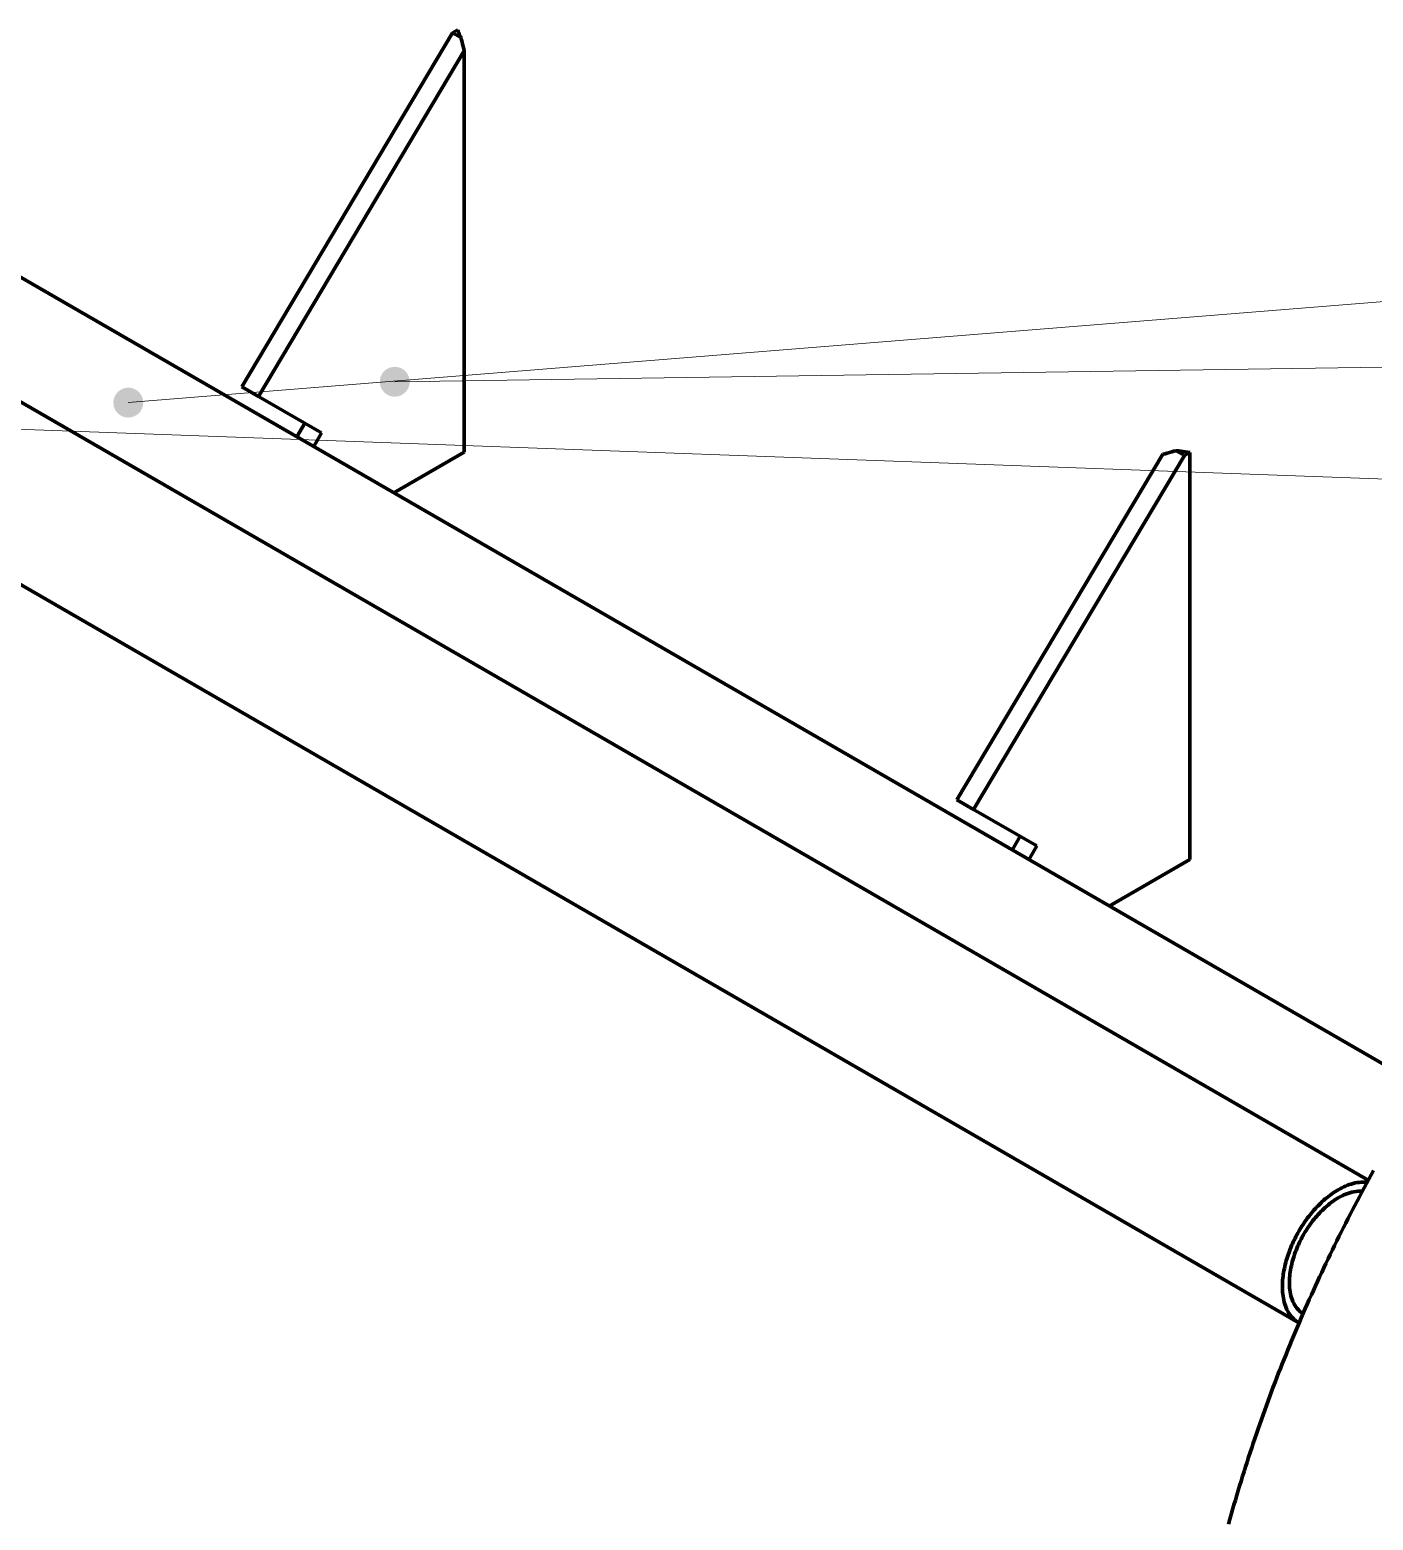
# Model space of a CAD drawing. Header units: millimetres. Extents: x 0 to 841, y 0 to 594.
# Drawn here: x 439.4 to 493.4, y 104 to 163.8 of the extents above; entities that cross this region are included whole.
import ezdxf

# ---------------------------------------------------------------- set-up
doc = ezdxf.new("R2010")
doc.units = ezdxf.units.MM
doc.layers.add('01-VISIBLE', color=7, linetype='CONTINUOUS', lineweight=70)
doc.layers.add('08-FINA', color=5, linetype='CONTINUOUS', lineweight=18)

msp = doc.modelspace()

# ---------------------------------------------------------------- hatches: boundary and pattern name
at = {"layer": '08-FINA'}
h = msp.add_hatch(color=7, dxfattribs=at)
h.dxf.hatch_style = 1
edge = h.paths.add_edge_path()
edge.add_arc((454.076, 149.657), 0.6, 0, 360)
h = msp.add_hatch(color=7, dxfattribs=at)
h.dxf.hatch_style = 1
edge = h.paths.add_edge_path()
edge.add_arc((443.38, 148.819), 0.6, 0, 360)

# ---------------------------------------------------------------- linework, layer by layer
at = {"layer": '01-VISIBLE'}
for p, q in [((456.397, 163.66), (447.931, 149.454)), ((456.605, 163.78), (456.397, 163.66)), ((456.397, 163.66), (456.733, 163.466)), ((422.999, 163.116), (495.337, 121.351)), ((456.867, 162.934), (448.603, 149.066)), ((456.867, 146.826), (456.867, 162.934)), ((423.676, 157.726), (493.152, 117.614)), ((420.501, 152.227), (490.363, 111.892)), ((447.931, 149.454), (448.603, 149.066)), ((448.603, 149.066), (451.14, 147.602)), ((450.468, 147.989), (450.151, 147.44)), ((451.14, 147.602), (450.823, 147.052)), ((454.041, 145.194), (456.867, 146.826)), ((484.904, 146.747), (476.64, 132.879)), ((485.777, 146.697), (477.312, 132.491)), ((485.441, 146.891), (485.777, 146.697)), ((485.985, 146.817), (485.777, 146.697)), ((485.985, 130.487), (485.985, 146.817)), ((476.64, 132.879), (477.312, 132.491)), ((477.312, 132.491), (479.849, 131.027)), ((479.177, 131.415), (478.859, 130.865)), ((479.849, 131.027), (479.531, 130.477)), ((482.749, 128.619), (485.985, 130.487))]:
    msp.add_line(p, q, dxfattribs=at)
for points in [[(456.605, 163.78), (456.626, 163.727), (456.647, 163.675), (456.668, 163.623), (456.69, 163.57), (456.711, 163.518), (456.733, 163.466)], [(456.867, 162.934), (456.844, 163.022), (456.822, 163.111), (456.799, 163.2), (456.777, 163.288), (456.755, 163.377), (456.733, 163.466)], [(485.441, 146.891), (485.352, 146.866), (485.263, 146.842), (485.173, 146.818), (485.083, 146.794), (484.994, 146.77), (484.904, 146.747)], [(485.441, 146.891), (485.532, 146.878), (485.623, 146.866), (485.713, 146.854), (485.804, 146.841), (485.895, 146.829), (485.985, 146.817)], [(493.367, 118.007), (493.271, 117.832), (493.175, 117.657), (493.08, 117.481), (492.985, 117.306), (492.891, 117.13), (492.798, 116.953), (492.704, 116.777), (492.612, 116.6), (492.52, 116.423), (492.428, 116.245), (492.337, 116.068), (492.246, 115.89), (492.156, 115.712), (492.067, 115.533), (491.978, 115.355), (491.889, 115.176), (491.801, 114.997), (491.714, 114.817), (491.627, 114.637), (491.54, 114.457), (491.455, 114.277), (491.369, 114.097), (491.284, 113.916), (491.2, 113.735), (491.116, 113.554), (491.033, 113.372), (490.951, 113.191), (490.868, 113.009), (490.787, 112.827), (490.706, 112.644), (490.625, 112.462), (490.545, 112.279), (490.466, 112.096), (490.387, 111.912), (490.309, 111.729), (490.231, 111.545), (490.154, 111.361), (490.077, 111.176), (490.001, 110.992), (489.926, 110.807), (489.851, 110.622), (489.776, 110.437), (489.702, 110.251), (489.629, 110.066), (489.556, 109.88), (489.484, 109.694), (489.413, 109.507), (489.342, 109.321), (489.271, 109.134), (489.202, 108.947), (489.132, 108.76), (489.064, 108.572), (488.996, 108.384), (488.928, 108.197), (488.861, 108.008), (488.795, 107.82), (488.73, 107.632), (488.664, 107.443), (488.6, 107.254), (488.536, 107.065), (488.473, 106.875), (488.41, 106.686), (488.348, 106.496), (488.287, 106.306), (488.226, 106.116), (488.166, 105.926), (488.107, 105.735), (488.048, 105.544), (487.989, 105.354), (487.932, 105.162), (487.875, 104.971), (487.819, 104.78), (487.763, 104.588), (487.708, 104.396), (487.654, 104.204), (487.6, 104.012), (487.547, 103.819)], [(491.951, 117.234), (491.882, 117.193), (491.814, 117.15), (491.747, 117.106), (491.681, 117.06), (491.617, 117.012), (491.553, 116.963), (491.49, 116.913), (491.429, 116.862), (491.368, 116.809), (491.309, 116.755), (491.25, 116.7), (491.193, 116.644), (491.136, 116.587), (491.081, 116.529), (491.026, 116.471), (490.973, 116.411), (490.92, 116.35), (490.869, 116.289), (490.818, 116.226), (490.769, 116.163), (490.72, 116.1), (490.672, 116.035), (490.626, 115.97), (490.58, 115.904), (490.535, 115.837), (490.492, 115.77), (490.449, 115.702), (490.407, 115.633), (490.367, 115.564), (490.327, 115.495), (490.288, 115.424), (490.251, 115.353), (490.214, 115.282), (490.178, 115.21), (490.144, 115.138), (490.111, 115.065), (490.078, 114.991), (490.047, 114.917), (490.017, 114.843), (489.988, 114.768), (489.961, 114.693), (489.934, 114.617), (489.909, 114.541), (489.885, 114.464), (489.862, 114.387), (489.841, 114.31), (489.821, 114.232), (489.802, 114.154), (489.785, 114.076), (489.77, 113.997), (489.756, 113.918), (489.743, 113.839), (489.732, 113.76), (489.723, 113.68), (489.716, 113.6), (489.71, 113.52), (489.707, 113.44), (489.706, 113.36), (489.706, 113.279), (489.709, 113.199), (489.714, 113.119), (489.722, 113.039), (489.733, 112.96), (489.746, 112.881), (489.762, 112.802), (489.781, 112.724), (489.803, 112.647), (489.828, 112.571), (489.857, 112.496), (489.89, 112.423), (489.927, 112.351), (489.967, 112.282), (490.012, 112.215), (490.06, 112.152), (490.113, 112.091), (490.17, 112.035), (490.231, 111.982), (490.295, 111.935), (490.363, 111.892)], [(493.107, 117.531), (493.026, 117.538), (492.946, 117.54), (492.865, 117.537), (492.784, 117.53), (492.704, 117.519), (492.624, 117.504), (492.546, 117.485), (492.468, 117.463), (492.391, 117.438), (492.315, 117.41), (492.24, 117.379), (492.166, 117.346), (492.093, 117.311), (492.021, 117.274), (491.951, 117.234)], [(491.951, 116.907), (491.881, 116.866), (491.813, 116.822), (491.746, 116.777), (491.68, 116.73), (491.616, 116.681), (491.552, 116.63), (491.49, 116.578), (491.429, 116.525), (491.369, 116.47), (491.311, 116.414), (491.253, 116.357), (491.197, 116.299), (491.142, 116.239), (491.088, 116.179), (491.035, 116.118), (490.984, 116.055), (490.933, 115.992), (490.884, 115.928), (490.836, 115.863), (490.789, 115.797), (490.743, 115.73), (490.698, 115.663), (490.654, 115.594), (490.612, 115.525), (490.571, 115.456), (490.531, 115.385), (490.492, 115.314), (490.454, 115.243), (490.417, 115.17), (490.382, 115.098), (490.348, 115.024), (490.315, 114.95), (490.284, 114.875), (490.254, 114.8), (490.225, 114.724), (490.198, 114.648), (490.172, 114.571), (490.147, 114.494), (490.125, 114.417), (490.103, 114.339), (490.083, 114.26), (490.065, 114.181), (490.049, 114.102), (490.034, 114.022), (490.021, 113.942), (490.011, 113.862), (490.002, 113.781), (489.995, 113.701), (489.991, 113.62), (489.989, 113.539), (489.989, 113.458), (489.992, 113.377), (489.997, 113.296), (490.006, 113.216), (490.018, 113.136), (490.033, 113.056), (490.051, 112.977), (490.073, 112.899), (490.099, 112.822), (490.129, 112.747), (490.164, 112.674), (490.203, 112.603), (490.246, 112.535), (490.295, 112.47), (490.348, 112.409), (490.406, 112.353), (490.468, 112.301), (490.535, 112.255)], [(492.914, 117.172), (492.829, 117.175), (492.745, 117.172), (492.661, 117.164), (492.578, 117.151), (492.495, 117.133), (492.413, 117.111), (492.333, 117.085), (492.254, 117.055), (492.176, 117.023), (492.1, 116.987), (492.024, 116.948), (491.951, 116.907)], [(490.363, 111.892), (490.365, 111.891), (490.367, 111.89), (490.369, 111.888), (490.371, 111.887), (490.373, 111.886), (490.375, 111.885)]]:
    msp.add_lwpolyline(points, dxfattribs=at)
at = {"layer": '08-FINA'}
for p, q in [((616.514, 162.744), (443.38, 148.819)), ((616.5, 152.039), (454.076, 149.657)), ((616.503, 141.269), (435.132, 147.885))]:
    msp.add_line(p, q, dxfattribs=at)

doc.saveas('drawing.dxf')
